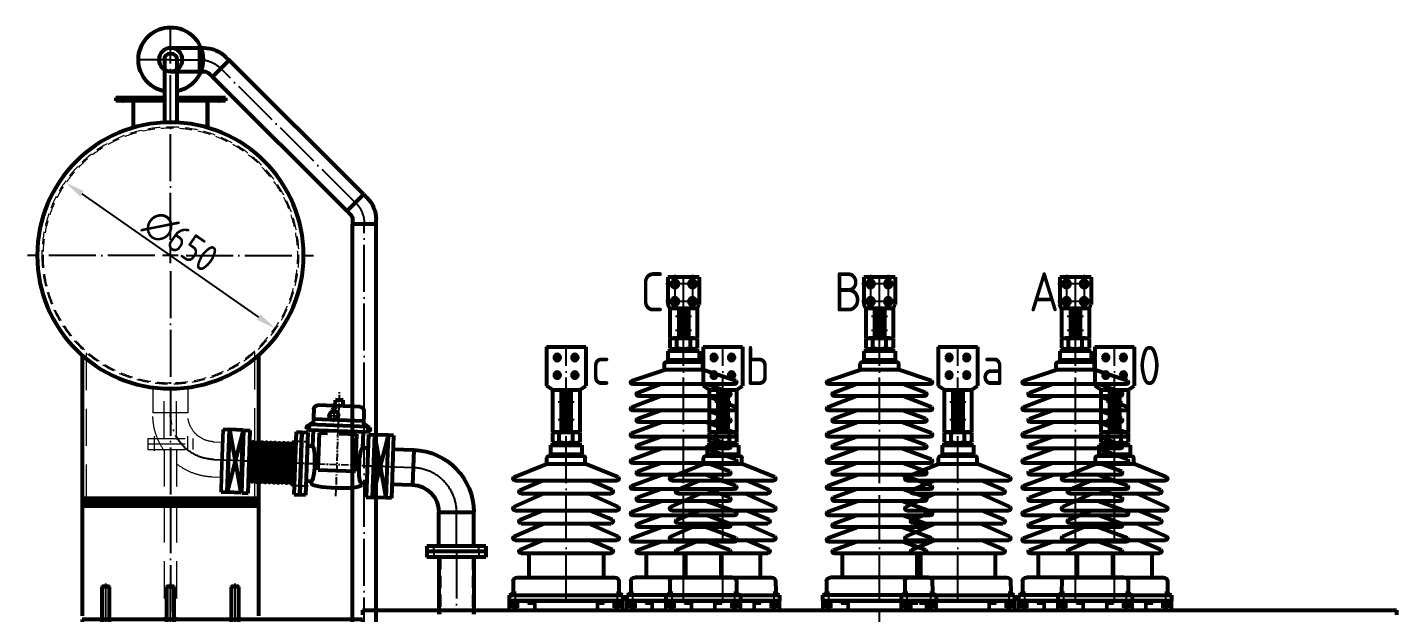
# Model space of a CAD drawing. Header units: inches. Extents: x 0 to 15444, y 0 to 10920.
# Drawn here: x 5622 to 9117, y 4126 to 5621 of the extents above; entities that cross this region are included whole.
import ezdxf
from ezdxf.enums import TextEntityAlignment as Align

# ---------------------------------------------------------------- set-up
doc = ezdxf.new("R2010")
doc.units = ezdxf.units.IN
doc.header["$LTSCALE"] = 5
doc.header["$MEASUREMENT"] = 0
for name, pattern in [('ACAD_ISO04W100', [30, 24, -3, 0, -3]), ('CENTER', [2, 1.25, -0.25, 0.25, -0.25]), ('HIDDEN', [9.525, 6.35, -3.175]), ('PHANTOM', [63.5, 31.75, -6.35, 6.35, -6.35, 6.35, -6.35])]:
    doc.linetypes.add(name, pattern=pattern)
doc.layers.get('0').update_dxf_attribs({"color": 1, "linetype": 'ACAD_ISO04W100'})
doc.layers.get('Defpoints').update_dxf_attribs({"lineweight": 20})
for name, color, linetype, lineweight in [('1', 4, 'Continuous', 53), ('12标注', 3, 'Continuous', 5), ('2', 3, 'Continuous', 20), ('3', 6, 'HIDDEN', 20), ('中心线', 1, 'CENTER', 9), ('粗实线', 4, 'Continuous', 53), ('轮廓', 4, 'Continuous', 53)]:
    doc.layers.add(name, color=color, linetype=linetype, lineweight=lineweight)
doc.layers.add('3中心线层', color=1, linetype='CENTER')
doc.layers.add('双点划线', color=2, linetype='PHANTOM')
doc.styles.get("Standard").update_dxf_attribs({"font": 'gbenor.shx', "bigfont": 'gbcbig.shx'})
doc.dimstyles.new('1', dxfattribs={"dimscale": 20, "dimtxt": 3.5, "dimasz": 2.5, "dimexe": 1.5, "dimexo": 0, "dimgap": 0.5, "dimtad": 1, "dimtoh": 1, "dimtxsty": 'Standard', "dimcen": 2.5, "dimclrd": 3, "dimclre": 3, "dimclrt": 3, "dimadec": 0, "dimazin": 0, "dimtfac": 1, "dimtmove": 0, "dimatfit": 2, "dimfxl": 0, "dimarcsym": 0})

# ---------------------------------------------------------------- blocks, each defined once
blk = doc.blocks.new('mfaaaafg')
for p, q in [((7479.2, 12536), (7479.2, 12643.1)), ((7644.2, 12536), (7644.2, 12643.1)), ((7809.2, 12536), (7809.2, 12643.1))]:
    blk.add_line(p, q)
at = {"layer": '1'}
for p, q in [((7470.2, 12636), (7469.2, 12635)), ((7469.2, 12531), (7469.2, 12635)), ((7469.2, 12635), (7489.2, 12635)), ((7470.2, 12636), (7488.2, 12636)), ((7488.2, 12636), (7489.2, 12635)), ((7489.2, 12635), (7489.2, 12531)), ((7635.2, 12636), (7634.2, 12635)), ((7634.2, 12531), (7634.2, 12635)), ((7634.2, 12635), (7654.2, 12635)), ((7635.2, 12636), (7653.2, 12636)), ((7653.2, 12636), (7654.2, 12635)), ((7654.2, 12635), (7654.2, 12531)), ((7800.2, 12636), (7799.2, 12635)), ((7799.2, 12531), (7799.2, 12635)), ((7799.2, 12635), (7819.2, 12635)), ((7800.2, 12636), (7818.2, 12636)), ((7818.2, 12636), (7819.2, 12635)), ((7819.2, 12635), (7819.2, 12531)), ((7154.2, 12551), (7869.2, 12551)), ((7154.2, 12551), (7154.2, 12531)), ((7869.2, 12551), (7869.2, 12531)), ((7054.2, 12531), (7869.2, 12531)), ((7844.2, 12531), (7414.2, 12151)), ((7489.2, 12536), (7469.2, 12536)), ((7654.2, 12536), (7634.2, 12536)), ((7819.2, 12536), (7799.2, 12536)), ((7014.2, 12151), (7014.2, 12491)), ((7014.2, 12151), (7414.2, 12151))]:
    blk.add_line(p, q, dxfattribs=at)
blk.add_arc((7014.2, 12531), 40, 270, 0, dxfattribs=at)
at = {"layer": '2'}
for p, q in [((7470.2, 12536), (7470.2, 12636)), ((7488.2, 12636), (7488.2, 12536)), ((7635.2, 12536), (7635.2, 12636)), ((7653.2, 12636), (7653.2, 12536)), ((7800.2, 12536), (7800.2, 12636)), ((7818.2, 12636), (7818.2, 12536))]:
    blk.add_line(p, q, dxfattribs=at)
blk = doc.blocks.new('1242141241241')
at = {"ltscale": 2}
for p, q in [((2615.2, 10635.6), (2615.2, 10659.6)), ((2875.2, 10635.6), (2875.2, 10659.6))]:
    blk.add_line(p, q, dxfattribs=at)
at = {"layer": '1', "lineweight": 50}
for p, q in [((2890.2, 10659.6), (2600.2, 10659.6)), ((2600.2, 10659.6), (2600.2, 10635.6)), ((2890.2, 10635.6), (2600.2, 10635.6)), ((2647.7, 10659.6), (2647.7, 10653.6)), ((2662.7, 10653.6), (2647.7, 10653.6)), ((2662.7, 10659.6), (2662.7, 10653.6)), ((2665.2, 10659.6), (2665.2, 10635.6)), ((2825.2, 10659.6), (2825.2, 10635.6)), ((2827.7, 10659.6), (2827.7, 10653.6)), ((2827.7, 10653.6), (2842.7, 10653.6)), ((2842.7, 10659.6), (2842.7, 10653.6)), ((2890.2, 10659.6), (2890.2, 10635.6))]:
    blk.add_line(p, q, dxfattribs=at)
at = {"layer": '1'}
for p, q in [((2609.2, 10641.6), (2609.2, 10659.6)), ((2609.2, 10641.6), (2621.2, 10641.6)), ((2615.2, 10639.6), (2609.2, 10641.6)), ((2621.2, 10641.6), (2615.2, 10639.6)), ((2621.2, 10641.6), (2621.2, 10659.6)), ((2869.2, 10641.6), (2869.2, 10659.6)), ((2881.2, 10641.6), (2869.2, 10641.6)), ((2869.2, 10641.6), (2875.2, 10639.6)), ((2875.2, 10639.6), (2881.2, 10641.6)), ((2881.2, 10641.6), (2881.2, 10659.6))]:
    blk.add_line(p, q, dxfattribs=at)
at = {"layer": '2'}
for p, q in [((2607.2, 10645.6), (2607.2, 10659.6)), ((2607.2, 10645.6), (2623.2, 10645.6)), ((2623.2, 10645.6), (2623.2, 10659.6)), ((2867.2, 10645.6), (2867.2, 10659.6)), ((2883.2, 10645.6), (2867.2, 10645.6)), ((2883.2, 10645.6), (2883.2, 10659.6))]:
    blk.add_line(p, q, dxfattribs=at)
blk = doc.blocks.new('A$C731E5678')
at = {"color": 1, "linetype": 'CENTER', "ltscale": 50}
blk.add_line((80, 0), (80, 150), dxfattribs=at)
at = {"layer": '1', "ltscale": 0.5}
for p, q in [((0, 148), (0, 132)), ((0, 148), (160, 148)), ((15, 150), (15, 148)), ((15, 150), (145, 150)), ((120, 150), (120, 150)), ((145, 150), (145, 148)), ((160, 148), (160, 132)), ((0, 132), (160, 132)), ((37.3, 126.1), (80, 126.1)), ((37.3, 119), (80, 119)), ((37.3, 115.1), (80, 115.1)), ((37.3, 108), (80, 108)), ((122.8, 126.1), (80, 126.1)), ((122.8, 119), (80, 119)), ((122.8, 115.1), (80, 115.1)), ((122.8, 108), (80, 108)), ((37.3, 104.1), (80, 104.1)), ((37.3, 97), (80, 97)), ((37.3, 93.1), (80, 93.1)), ((37.3, 86), (80, 86)), ((37.3, 82.1), (80, 82.1)), ((37.3, 75), (80, 75)), ((37.3, 71.1), (80, 71.1)), ((122.8, 104.1), (80, 104.1)), ((122.8, 97), (80, 97)), ((122.8, 93.1), (80, 93.1)), ((122.8, 86), (80, 86)), ((122.8, 82.1), (80, 82.1)), ((122.8, 75), (80, 75)), ((122.8, 71.1), (80, 71.1)), ((37.3, 64), (80, 64)), ((37.3, 60.1), (80, 60.1)), ((37.3, 53), (80, 53)), ((37.3, 49.1), (80, 49.1)), ((37.3, 42), (80, 42)), ((37.3, 38.1), (80, 38.1)), ((122.8, 64), (80, 64)), ((122.8, 60.1), (80, 60.1)), ((122.8, 53), (80, 53)), ((122.8, 49.1), (80, 49.1)), ((122.8, 42), (80, 42)), ((122.8, 38.1), (80, 38.1)), ((0, 14), (160, 14)), ((0, 14), (0, 0)), ((0, 0), (160, 0)), ((37.3, 31), (80, 31)), ((37.3, 27.1), (80, 27.1)), ((37.3, 20), (80, 20)), ((122.8, 31), (80, 31)), ((122.8, 27.1), (80, 27.1)), ((122.8, 20), (80, 20)), ((160, 14), (160, 0))]:
    blk.add_line(p, q, dxfattribs=at)
for points in [[(39.2, 132), (39.2, 128, -0.414214), (37.3, 126.1), (32.6, 126.1, 1), (32.6, 119), (37.3, 119, -1), (37.3, 115.1), (32.6, 115.1, 1), (32.6, 108), (37.3, 108, -1), (37.3, 104.1), (32.6, 104.1, 1), (32.6, 97), (37.3, 97, -1), (37.3, 93.1), (32.6, 93.1, 1), (32.6, 86), (37.3, 86, -1), (37.3, 82.1), (32.6, 82.1, 1), (32.6, 75), (37.3, 75, -1), (37.3, 71.1), (32.6, 71.1, 1), (32.6, 64), (37.3, 64, -1), (37.3, 60.1), (32.6, 60.1, 1), (32.6, 53), (37.3, 53, -1), (37.3, 49.1), (32.6, 49.1, 1), (32.6, 42), (37.3, 42, -1), (37.3, 38.1), (32.6, 38.1, 1), (32.6, 31), (37.3, 31, -1), (37.3, 27.1), (32.6, 27.1, 1), (32.6, 20), (37.3, 20, -0.414214), (39.2, 18), (39.2, 14)], [(40, 132), (40, 128, -0.414214), (37.3, 125.3), (32.6, 125.3, 1), (32.6, 119.8), (37.3, 119.8, -1), (37.3, 114.3), (32.6, 114.3, 1), (32.6, 108.8), (37.3, 108.8, -1), (37.3, 103.3), (32.6, 103.3, 1), (32.6, 97.8), (37.3, 97.8, -1), (37.3, 92.3), (32.6, 92.3, 1), (32.6, 86.8), (37.3, 86.8, -1), (37.3, 81.3), (32.6, 81.3, 1), (32.6, 75.8), (37.3, 75.8, -1), (37.3, 70.3), (32.6, 70.3, 1), (32.6, 64.8), (37.3, 64.8, -1), (37.3, 59.3), (32.6, 59.3, 1), (32.6, 53.8), (37.3, 53.8, -1), (37.3, 48.3), (32.6, 48.3, 1), (32.6, 42.8), (37.3, 42.8, -1), (37.3, 37.3), (32.6, 37.3, 1), (32.6, 31.8), (37.3, 31.8, -1), (37.3, 26.3), (32.6, 26.3, 1), (32.6, 20.8), (37.3, 20.8, -0.414214), (40, 18), (40, 14)], [(120, 132), (120, 128, 0.414214), (122.8, 125.3), (127.5, 125.3, -1), (127.5, 119.8), (122.8, 119.8, 1), (122.8, 114.3), (127.5, 114.3, -1), (127.5, 108.8), (122.8, 108.8, 1), (122.8, 103.3), (127.5, 103.3, -1), (127.5, 97.8), (122.8, 97.8, 1), (122.8, 92.3), (127.5, 92.3, -1), (127.5, 86.8), (122.8, 86.8, 1), (122.8, 81.3), (127.5, 81.3, -1), (127.5, 75.8), (122.8, 75.8, 1), (122.8, 70.3), (127.5, 70.3, -1), (127.5, 64.8), (122.8, 64.8, 1), (122.8, 59.3), (127.5, 59.3, -1), (127.5, 53.8), (122.8, 53.8, 1), (122.8, 48.3), (127.5, 48.3, -1), (127.5, 42.8), (122.8, 42.8, 1), (122.8, 37.3), (127.5, 37.3, -1), (127.5, 31.8), (122.8, 31.8, 1), (122.8, 26.3), (127.5, 26.3, -1), (127.5, 20.8), (122.8, 20.8, 0.414214), (120, 18), (120, 14)], [(120.8, 132), (120.8, 128, 0.414214), (122.8, 126.1), (127.5, 126.1, -1), (127.5, 119), (122.8, 119, 1), (122.8, 115.1), (127.5, 115.1, -1), (127.5, 108), (122.8, 108, 1), (122.8, 104.1), (127.5, 104.1, -1), (127.5, 97), (122.8, 97, 1), (122.8, 93.1), (127.5, 93.1, -1), (127.5, 86), (122.8, 86, 1), (122.8, 82.1), (127.5, 82.1, -1), (127.5, 75), (122.8, 75, 1), (122.8, 71.1), (127.5, 71.1, -1), (127.5, 64), (122.8, 64, 1), (122.8, 60.1), (127.5, 60.1, -1), (127.5, 53), (122.8, 53, 1), (122.8, 49.1), (127.5, 49.1, -1), (127.5, 42), (122.8, 42, 1), (122.8, 38.1), (127.5, 38.1, -1), (127.5, 31), (122.8, 31, 1), (122.8, 27.1), (127.5, 27.1, -1), (127.5, 20), (122.8, 20, 0.414214), (120.8, 18), (120.8, 14)]]:
    blk.add_lwpolyline(points, format="xyb", dxfattribs=at)
blk = doc.blocks.new('DN50弯头')
at = {"layer": '1'}
for p, q in [((-75.8, -1.4), (-67.9, 6.6, 0)), ((0, 30), (-11.3, 30, 0)), ((0, 30), (0, -30)), ((-75.8, -1.4), (-33.4, -43.8, 0)), ((0, -30), (-11.3, -30, 0)), ((-25.4, -35.9, 0), (-33.4, -43.8, 0))]:
    blk.add_line(p, q, dxfattribs=at)
for radius in [80, 20]:
    blk.add_arc((-11.3, -50, 0), radius, 90, 135, dxfattribs=at)
at = {"layer": '3中心线层', "ltscale": 100}
for p, q in [((-0.5, 0), (0, 0)), ((-54.3, -22.3, 0), (-54.6, -22.6, 0))]:
    blk.add_line(p, q, dxfattribs=at)
blk.add_arc((-0.5, -76), 76, 90, 135, dxfattribs=at)
blk = doc.blocks.new('储油柜-')
for p, q in [((43297.6, 12323.9), (43297.6, 12863.4)), ((42825.5, 12418.8, 0), (43169.7, 12762, 0)), ((42802.6, 9939.7), (42802.6, 12364.3)), ((43297.6, 12263.9), (43297.6, 12303.9)), ((43257.6, 12283.9), (42932.6, 12283.9)), ((43277.6, 12283.9), (43317.6, 12283.9)), ((43337.6, 12283.9), (43662.6, 12283.9)), ((43297.6, 12243.9), (43297.6, 10191.9)), ((42793.8, 11746.8), (42677.8, 11742.8)), ((43187, 11763, 0), (43034.5, 11757.6, 0)), ((42510.1, 11527.9), (42510.1, 11541.9)), ((42625.1, 11527.9), (42625.1, 11541.9)), ((42510.1, 11527.9), (42510.1, 11513.9)), ((42567.6, 11527.9), (42567.6, 11372.9)), ((42625.1, 11527.9), (42625.1, 11513.9))]:
    blk.add_line(p, q)
blk.add_arc((43183, 11876.9, 0), 114, 272, 360)
at = {"layer": '1'}
for p, q in [((43298.4, 12813.9), (43221.6, 12813.9, 0)), ((42804.5, 12440.3, 0), (43148.5, 12783.3, 0)), ((43280.8, 12783.9, 0), (43280.9, 12623.5, 0)), ((43312.9, 12783.9, 0), (43312.9, 12623.6, 0)), ((42847, 12397.8, 0), (43190.9, 12740.8, 0)), ((43298.4, 12753.9), (43222.2, 12753.9, 0)), ((43156.8, 12686.9, 0), (43156.8, 12678.9, 0)), ((43156.8, 12686.9, 0), (43280.8, 12686.9, 0)), ((43312.8, 12686.9, 0), (43436.8, 12686.9, 0)), ((43436.8, 12686.9, 0), (43436.8, 12678.9, 0)), ((43156.8, 12682.9, 0), (43280.8, 12682.9, 0)), ((43156.8, 12678.9, 0), (43280.8, 12678.9, 0)), ((43312.8, 12682.9, 0), (43436.8, 12682.9, 0)), ((43312.8, 12678.9, 0), (43436.8, 12678.9, 0)), ((43072.6, 12029), (43072.6, 11653.9)), ((43522.6, 12029), (43522.6, 11653.9)), ((42803.6, 11887.2, 0), (42805, 11847.2, 0)), ((42813.3, 11897.6, 0), (42921.2, 11901.3, 0)), ((42856.5, 11914.1, 0), (42876.5, 11914.8, 0)), ((42857, 11899.1, 0), (42856.5, 11914.1, 0)), ((42874.8, 11889.7, 0), (42875.1, 11883.3, 0)), ((42877, 11899.8, 0), (42876.5, 11914.8, 0)), ((42884.8, 11890, 0), (42885.1, 11883.7, 0)), ((42931.5, 11891.7, 0), (42932.9, 11851.7, 0)), ((42789.7, 11843.8, 0), (42804.7, 11855.1, 0)), ((42793.8, 11846.8, 0), (42943.7, 11852.1, 0)), ((42804.5, 11861.2, 0), (42932.4, 11865.7, 0)), ((42947.9, 11849.3, 0), (42932.7, 11859.2, 0)), ((42943.7, 11852.1, 0), (42944.2, 11838.1, 0)), ((42728, 11824.5), (42742, 11825)), ((42728, 11824.5), (42733.6, 11664.6)), ((42742, 11825), (42747.6, 11665.1)), ((42791, 11826.7), (42777, 11826.2)), ((42777, 11826.2), (42782.6, 11666.3)), ((42790, 11835.6, 0), (42794.3, 11832.9, 0)), ((42792, 11826.8, 0), (42797.6, 11666.9, 0)), ((42793.8, 11846.8, 0), (42794.3, 11832.9, 0)), ((42794.3, 11832.9, 0), (42944.2, 11838.1, 0)), ((42805.5, 11833.2, 0), (42806.9, 11792.3, 0)), ((42866.9, 11829.4, 0), (42822, 11827.8, 0)), ((42825.3, 11732.9, 0), (42822, 11827.8, 0)), ((42916.9, 11831.1, 0), (42896.9, 11830.4, 0)), ((42920.2, 11736.2, 0), (42916.9, 11831.1, 0)), ((42933.4, 11837.7, 0), (42934.9, 11796.7, 0)), ((42948.2, 11841.1, 0), (42944.2, 11838.1, 0)), ((42961.9, 11832.7, 0), (42946.9, 11832.2, 0)), ((42946.9, 11832.2, 0), (42952.5, 11672.3, 0)), ((42961.9, 11832.7, 0), (42967.5, 11672.8, 0)), ((43111.8, 11837.9, 0), (43146.8, 11839.2, 0)), ((43111.8, 11837.9, 0), (43152.4, 11679.3, 0)), ((43111.8, 11837.9, 0), (43117.4, 11678, 0)), ((43146.8, 11839.2, 0), (43117.4, 11678, 0)), ((43146.8, 11839.2, 0), (43152.4, 11679.3, 0)), ((42676.2, 11787.8), (42679.3, 11697.9)), ((42793.2, 11791.8, 0), (42806.8, 11792.3, 0)), ((42934.5, 11796.7, 0), (42948.1, 11797.2, 0)), ((42920.2, 11736.2, 0), (42825.3, 11732.9, 0)), ((42796.3, 11701.8, 0), (42810, 11702.3, 0)), ((42810.1, 11697.3, 0), (42810, 11702.3, 0)), ((42937.9, 11706.8, 0), (42951.3, 11707.3, 0)), ((42938.1, 11701.8, 0), (42937.9, 11706.8, 0)), ((43117.4, 11678, 0), (43152.4, 11679.3, 0)), ((42733.6, 11664.6), (42747.6, 11665.1)), ((42797.6, 11666.9, 0), (42782.6, 11666.3, 0)), ((42796.6, 11666.8), (42782.6, 11666.3)), ((42952.5, 11672.3, 0), (42967.5, 11672.8, 0)), ((43522.6, 11663.9), (43072.6, 11663.9)), ((43522.6, 11653.9), (43072.6, 11653.9)), ((42523.1, 11541.9), (42523.1, 11628.9)), ((42612.4, 11628.9), (42523.4, 11628.9)), ((42612.1, 11541.9), (42612.2, 11628.9)), ((42492.6, 11541.9), (42642.6, 11541.9)), ((42492.6, 11541.9), (42492.6, 11527.9)), ((42642.6, 11541.9), (42642.6, 11527.9)), ((42492.6, 11527.9), (42492.6, 11513.9)), ((42492.6, 11527.9), (42642.6, 11527.9)), ((42492.6, 11527.9), (42642.6, 11527.9)), ((42492.6, 11513.9), (42642.6, 11513.9)), ((42523.1, 11513.9), (42523.1, 11367.9)), ((42612.1, 11513.9), (42612.1, 11367.9)), ((42642.6, 11527.9), (42642.6, 11513.9))]:
    blk.add_line(p, q, dxfattribs=at)
at = {"layer": '1', "ltscale": 30}
for p, q in [((42772.6, 10323.9), (42772.6, 12364.3)), ((42832.6, 10323.9), (42832.6, 12364.3))]:
    blk.add_line(p, q, dxfattribs=at)
at = {"layer": '1', "lineweight": 50, "ltscale": 5}
for p, q in [((43162.8, 11839.7, 0), (43146.8, 11839.2, 0)), ((43164.4, 11794, 0), (43162.8, 11839.7, 0)), ((43164.4, 11794, 0), (43162.8, 11839.7, 0)), ((43164.4, 11794, 0), (43166.8, 11724, 0)), ((43168.3, 11679.8, 0), (43166.8, 11724, 0)), ((43168.3, 11679.8, 0), (43166.8, 11724, 0)), ((43168.3, 11679.8, 0), (43152.4, 11679.3, 0))]:
    blk.add_line(p, q, dxfattribs=at)
at = {"layer": '1', "ltscale": 0.5}
for p, q in [((43152.4, 11679.3, 0), (43146.8, 11839.2, 0)), ((43072.6, 11653.9), (43522.6, 11653.9)), ((43072.6, 11653.9), (43072.6, 11643.9)), ((43072.6, 11643.9), (43072.6, 11363.9)), ((43072.6, 11643.9), (43522.6, 11643.9)), ((43522.6, 11653.9), (43522.6, 11643.9)), ((43522.6, 11643.9), (43522.6, 11363.9))]:
    blk.add_line(p, q, dxfattribs=at)
at = {"layer": '1'}
for centre, radius in [((43296.8, 12783.9), 30), ((43297.6, 12283.9), 340)]:
    blk.add_circle(centre, radius, dxfattribs=at)
for centre, radius, start, end in [((43296.8, 12783.9, 0), 82.5, 281.1901, 258.8246), ((43296.8, 12783.9), 16, 0.0003, 180.0003), ((42813.6, 11887.6, 0), 10, 92, 182), ((42921.5, 11891.3, 0), 10, 2, 92), ((42945.2, 11845.1, 0), 5, 306.992, 57.008), ((42792.7, 11839.8, 0), 5, 126.992, 237.008), ((42681.9, 11628.9, 0), 158.5, 92.0059, 180), ((42681.9, 11628.9, 0), 69.5, 92.0059, 180)]:
    blk.add_arc(centre, radius, start, end, dxfattribs=at)
blk.add_ellipse((42880.4, 11874.9, 0), major_axis=(-12.5, -0.4), ratio=0.753577, dxfattribs=at)
for centre, major_axis, ratio in [((42879.8, 11889.9, 0), (-5, -0.17), 0.446124), ((42808.4, 11747.3, 0), (-1.6, 45), 0.161624), ((42874, 11699.6, 0), (63.8, 2.2), 0.156548)]:
    blk.add_ellipse(centre, major_axis=major_axis, ratio=ratio, start_param=3.141593, end_param=6.283185, dxfattribs=at)
at = {"layer": '1', "extrusion": (0, 0, -1)}
blk.add_ellipse((42936.1, 11751.7, 0), major_axis=(-1.6, 45), ratio=0.161624, start_param=3.141593, end_param=6.283185, dxfattribs=at)
at = {"layer": '3', "ltscale": 5}
for p, q in [((43206.6, 12611.5), (43206.6, 12678.9)), ((43388.6, 12611.5), (43388.6, 12678.9))]:
    blk.add_line(p, q, dxfattribs=at)
at = {"layer": '3', "ltscale": 3}
for p, q in [((43082.6, 12036.9, 0), (43082.6, 11663.9, 0)), ((43512.6, 12035.6), (43512.6, 11663.9)), ((43253.2, 11946.9), (43253.2, 11882.2)), ((43281.6, 11816.9, 0), (43281.6, 11944.3, 0)), ((43313.6, 11816.9, 0), (43313.6, 11944.3, 0)), ((43342.1, 11946.9), (43342.1, 11882.2)), ((43253.2, 11882.2), (43342.2, 11882.2)), ((43355.1, 11816.9, 0), (43240.1, 11816.9, 0)), ((43240.1, 11816.9, 0), (43240.1, 11802.9, 0)), ((43355.1, 11816.9, 0), (43355.1, 11802.9, 0)), ((43188, 11808.3, 0), (43163.9, 11807.4, 0)), ((43355.1, 11802.9, 0), (43240.1, 11802.9, 0)), ((43240.1, 11802.9, 0), (43240.1, 11788.9, 0)), ((43355.1, 11788.9, 0), (43240.1, 11788.9, 0)), ((43281.6, 11788.9), (43281.6, 11353.9)), ((43313.6, 11788.9), (43313.6, 11353.9)), ((43355.1, 11802.9, 0), (43355.1, 11788.9, 0)), ((43191.1, 11718.3, 0), (43167, 11717.5, 0))]:
    blk.add_line(p, q, dxfattribs=at)
at = {"layer": '3'}
for p, q in [((42527.6, 11513.9), (42527.6, 11367.9)), ((42607.6, 11513.9), (42607.6, 11367.9))]:
    blk.add_line(p, q, dxfattribs=at)
for radius in [328, 325]:
    blk.add_circle((43297.6, 12283.9), radius, dxfattribs=at)
at = {"layer": '3', "ltscale": 3}
for centre, radius, start, end in [((43183.8, 11877.6, 0), 69.5, 273.4378, 360), ((43183.8, 11876.6, 0), 158.5, 272.6304, 1.2233)]:
    blk.add_arc(centre, radius, start, end, dxfattribs=at)
at = {"layer": '3中心线层', "ltscale": 100}
for p, q in [((43298.4, 12783.9), (43222.4, 12783.9, 0)), ((43296.8, 12783.9), (43379.3, 12783.9, 0)), ((42567.6, 11541.9), (42567.7, 11628.9))]:
    blk.add_line(p, q, dxfattribs=at)
at = {"layer": '3中心线层', "lineweight": 25, "ltscale": 3}
for p, q in [((42875, 11669.5, 0), (42865.8, 11934.6, 0)), ((42752.7, 11745.3, 0), (42991.8, 11753.7, 0))]:
    blk.add_line(p, q, dxfattribs=at)
at = {"layer": '3中心线层', "lineweight": 25}
for p, q in [((42879.8, 11890.7, 0), (42880.9, 11859.1, 0)), ((42896, 11875.4, 0), (42864.7, 11874.3, 0)), ((42986.4, 11810.1, 0), (42942.2, 11808.6, 0)), ((42990.3, 11697, 0), (42946.1, 11695.5, 0))]:
    blk.add_line(p, q, dxfattribs=at)
at = {"layer": '3中心线层', "ltscale": 100}
blk.add_arc((42681.9, 11628.9, 0), 114, 92.0059, 180, dxfattribs=at)
at = {"layer": '中心线', "linetype": 'CENTER', "ltscale": 100}
for p, q in [((43174, 12686.9, 0), (43174, 12674.1, 0)), ((43419, 12686.9, 0), (43419, 12674.1, 0)), ((43254.3, 11822.5, 0), (43254.3, 11798.9, 0)), ((43339.3, 11822.5, 0), (43339.3, 11798.9, 0)), ((43254.3, 11808.5, 0), (43254.3, 11784.9, 0)), ((43339.3, 11808.5, 0), (43339.3, 11784.9, 0)), ((43132.6, 11663.9), (43132.6, 11643.9)), ((43297.6, 11663.9), (43297.6, 11643.9)), ((43462.6, 11663.9), (43462.6, 11643.9))]:
    blk.add_line(p, q, dxfattribs=at)
at = {"layer": '粗实线'}
for p, q in [((43201.8, 12610.2, 0), (43201.8, 12678.9, 0)), ((43391.8, 12610.6, 0), (43391.8, 12678.9, 0))]:
    blk.add_line(p, q, dxfattribs=at)
at = {"layer": '轮廓', "lineweight": 53}
for p, q in [((42742, 11825), (42777, 11826.2)), ((42742, 11825), (42782.6, 11666.3)), ((42777, 11826.2), (42747.6, 11665.1)), ((42777, 11826.2), (42782.6, 11666.3)), ((42729.3, 11789.1), (42676.2, 11787.8)), ((42732.4, 11700.1), (42679.3, 11697.9)), ((42747.6, 11665.1), (42782.6, 11666.3))]:
    blk.add_line(p, q, dxfattribs=at)
at = {"layer": '12标注'}
for p, rotation in [((43223.6, 12783.9, 0), 359.9997315137359), ((43223.6, 12783.9, 0), 359.9997315137359), ((42825.3, 12418.9), 44.99973151373607)]:
    blk.add_blockref('DN50弯头', p, dxfattribs=dict(at, rotation=rotation))
at = {"layer": '3', "xscale": -1, "rotation": 271.9999999997951}
blk.add_blockref('A$C731E5678', (42967.5, 11672.8, 0), dxfattribs=at)
blk = doc.blocks.new('*D63')
at = {"layer": '2', "color": 3, "lineweight": -2, "transparency": 16777216}
blk.add_line((6212.7, 4881), (5761.5, 5195.5), dxfattribs=at)
at = {"layer": '2', "color": 3, "transparency": 16777216}
for points in [[(5766.2, 5202.3), (5756.7, 5188.6), (5720.4, 5224.1)], [(6217.4, 4887.8), (6207.9, 4874.1), (6253.7, 4852.4)]]:
    blk.add_solid(points, dxfattribs=at)
at = {"layer": 'Defpoints', "color": 0, "transparency": 16777216}
for p in [(5720.4, 5224.1), (6253.7, 4852.4)]:
    blk.add_point(p, dxfattribs=at)
at = {"layer": '2', "color": 3, "transparency": 16777216, "insert": (6012.8, 5075.1), "char_height": 70, "attachment_point": 5, "rotation": 325.1242}
blk.add_mtext('∅650', dxfattribs=at)
blk = doc.blocks.new('低压套管-1')
for p, q in [((5525.6, 8154.4), (5610.9, 8154.4)), ((5543.3, 8177.1), (5543.3, 8096.8)), ((5565.8, 7344.9), (5565.8, 8171.9)), ((5588.3, 8177.1), (5588.3, 8096.8)), ((5525.6, 8109.4), (5610.9, 8109.4)), ((5586.4, 8071.9), (5545.2, 8071.9)), ((5586.4, 8036.4), (5545.2, 8036.4))]:
    blk.add_line(p, q)
at = {"layer": '1', "ltscale": 100}
for p, q in [((5525.8, 8171.9), (5605.8, 8171.9)), ((5525.8, 8171.9), (5525.8, 8101.9)), ((5605.8, 8171.9), (5605.8, 8101.9)), ((5530.8, 8091.9), (5600.8, 8091.9)), ((5530.8, 8091.9), (5530.8, 8015.9)), ((5553.3, 8091.9), (5553.3, 8015.9)), ((5563.3, 8091.9), (5563.3, 8015.9)), ((5568.3, 8091.9), (5568.3, 8015.9)), ((5578.3, 8091.9), (5578.3, 8015.9)), ((5600.8, 8091.9), (5600.8, 8015.9)), ((5600.8, 8015.9), (5530.8, 8015.9))]:
    blk.add_line(p, q, dxfattribs=at)
at = {"layer": '1'}
for p, q in [((5530.8, 8091.9), (5525.8, 8101.9)), ((5600.8, 8091.9), (5605.8, 8101.9)), ((5530.8, 8013.9), (5530.8, 7990)), ((5539.6, 8015.9), (5591.9, 8015.9)), ((5548.5, 7990), (5548.5, 8013.9)), ((5583.1, 7990), (5583.1, 8013.9)), ((5600.8, 8013.9), (5600.8, 7990)), ((5525.8, 7982.9), (5525.8, 7959.9)), ((5525.8, 7982.9), (5605.8, 7982.9)), ((5530.8, 7987.9), (5600.8, 7987.9)), ((5530.8, 7987.9), (5530.8, 7982.9)), ((5539.6, 7987.9), (5591.9, 7987.9)), ((5600.8, 7987.9), (5600.8, 7982.9)), ((5605.8, 7982.9), (5605.8, 7959.9)), ((5432.8, 7906.9), (5516.8, 7934.9)), ((5516.8, 7934.9), (5614.8, 7934.9)), ((5516.8, 7934.9), (5614.8, 7934.9)), ((5516.8, 7934.9), (5614.8, 7934.9)), ((5516.8, 7934.9), (5614.8, 7934.9)), ((5520.7, 7954.9), (5609.8, 7954.9)), ((5520.7, 7954.9), (5609.8, 7954.9)), ((5520.7, 7934.9), (5609.8, 7934.9)), ((5520.7, 7934.9), (5609.8, 7934.9)), ((5520.7, 7934.9), (5610.7, 7934.9)), ((5520.7, 7934.9), (5610.7, 7934.9)), ((5521.8, 7954.9), (5609.7, 7954.9)), ((5521.8, 7934.9), (5609.7, 7934.9)), ((5525.8, 7959.9), (5605.8, 7959.9)), ((5525.8, 7959.9), (5605.8, 7959.9)), ((5525.8, 7959.9), (5605.8, 7959.9)), ((5530.8, 7959.9), (5530.8, 7954.9)), ((5600.8, 7959.9), (5600.8, 7954.9)), ((5698.7, 7906.9), (5614.8, 7934.9)), ((5432.8, 7839.9), (5505.4, 7867.9)), ((5435.8, 7897.9), (5695.8, 7897.9)), ((5447.4, 7876.6), (5505.4, 7897.9)), ((5450.8, 7867.9), (5680.8, 7867.9)), ((5505.4, 7867.9), (5625.8, 7867.9)), ((5516.8, 7867.9), (5614.8, 7867.9)), ((5516.8, 7867.9), (5614.8, 7867.9)), ((5520.8, 7897.9), (5610.8, 7897.9)), ((5520.8, 7897.9), (5610.8, 7897.9)), ((5520.8, 7867.9), (5610.8, 7867.9)), ((5684.1, 7876.6), (5625.8, 7897.9)), ((5698.7, 7839.9), (5625.8, 7867.9)), ((5435.8, 7830.9), (5695.8, 7830.9)), ((5447.4, 7809.6), (5505.8, 7830.9)), ((5684.1, 7809.6), (5625.8, 7830.9)), ((5432.8, 7772.9), (5508.6, 7800.9)), ((5450.8, 7800.9), (5680.8, 7800.9)), ((5508.6, 7800.9), (5622.9, 7800.9)), ((5554.8, 7800.9), (5614.8, 7800.9)), ((5554.8, 7800.9), (5614.8, 7800.9)), ((5558.8, 7800.9), (5610.8, 7800.9)), ((5698.7, 7772.9), (5622.9, 7800.9)), ((5435.8, 7763.9), (5695.8, 7763.9)), ((5447.4, 7742.6), (5505.8, 7763.9)), ((5558.8, 7763.9), (5610.8, 7763.9)), ((5558.8, 7763.9), (5610.8, 7763.9)), ((5684.1, 7742.6), (5625.8, 7763.9)), ((5432.8, 7705.9), (5508.6, 7733.9)), ((5450.8, 7733.9), (5680.8, 7733.9)), ((5508.6, 7733.9), (5622.9, 7733.9)), ((5554.8, 7733.9), (5614.8, 7733.9)), ((5554.8, 7733.9), (5614.8, 7733.9)), ((5558.8, 7733.9), (5610.8, 7733.9)), ((5698.7, 7705.9), (5622.9, 7733.9)), ((5435.8, 7696.9), (5695.8, 7696.9)), ((5447.4, 7675.6), (5505.8, 7696.9)), ((5558.8, 7696.9), (5610.8, 7696.9)), ((5558.8, 7696.9), (5610.8, 7696.9)), ((5684.1, 7675.6), (5625.8, 7696.9)), ((5432.8, 7638.9), (5508.6, 7666.9)), ((5450.8, 7666.9), (5680.8, 7666.9)), ((5508.6, 7666.9), (5622.9, 7666.9)), ((5554.8, 7666.9), (5614.8, 7666.9)), ((5554.8, 7666.9), (5614.8, 7666.9)), ((5558.8, 7666.9), (5610.8, 7666.9)), ((5698.7, 7638.9), (5622.9, 7666.9)), ((5435.8, 7629.9), (5695.8, 7629.9)), ((5447.4, 7608.6), (5505.8, 7629.9)), ((5558.8, 7629.9), (5610.8, 7629.9)), ((5558.8, 7629.9), (5610.8, 7629.9)), ((5684.1, 7608.6), (5625.8, 7629.9)), ((5432.8, 7571.9), (5508.6, 7599.9)), ((5450.8, 7599.9), (5680.8, 7599.9)), ((5508.6, 7599.9), (5622.9, 7599.9)), ((5554.8, 7599.9), (5614.8, 7599.9)), ((5554.8, 7599.9), (5614.8, 7599.9)), ((5558.8, 7599.9), (5610.8, 7599.9)), ((5698.7, 7571.9), (5622.9, 7599.9)), ((5435.8, 7562.9), (5695.8, 7562.9)), ((5447.4, 7541.6), (5505.8, 7562.9)), ((5558.8, 7562.9), (5610.8, 7562.9)), ((5558.8, 7562.9), (5610.8, 7562.9)), ((5684.1, 7541.6), (5625.8, 7562.9)), ((5432.8, 7504.9), (5508.6, 7532.9)), ((5450.8, 7532.9), (5680.8, 7532.9)), ((5508.6, 7532.9), (5622.9, 7532.9)), ((5554.8, 7532.9), (5614.8, 7532.9)), ((5554.8, 7532.9), (5614.8, 7532.9)), ((5558.8, 7532.9), (5610.8, 7532.9)), ((5698.7, 7504.9), (5622.9, 7532.9)), ((5435.8, 7495.9), (5695.8, 7495.9)), ((5447.4, 7474.6), (5505.8, 7495.9)), ((5558.8, 7495.9), (5610.8, 7495.9)), ((5558.8, 7495.9), (5610.8, 7495.9)), ((5684.1, 7474.6), (5625.8, 7495.9)), ((5450.8, 7465.9), (5680.8, 7465.9)), ((5470.6, 7465.9), (5470.6, 7404.9)), ((5558.8, 7465.9), (5610.8, 7465.9)), ((5660.9, 7465.9), (5660.9, 7404.9)), ((5430.9, 7394.9), (5430.8, 7369.9)), ((5440.9, 7404.9), (5690.6, 7404.9)), ((5700.6, 7394.9), (5700.8, 7369.9)), ((5420.8, 7359.9), (5710.8, 7359.9)), ((5420.8, 7359.9), (5420.8, 7344.9)), ((5710.8, 7344.9), (5420.8, 7344.9)), ((5420.8, 7344.9), (5710.8, 7344.9)), ((5420.8, 7344.9), (5710.8, 7344.9)), ((5710.8, 7359.9), (5710.8, 7344.9))]:
    blk.add_line(p, q, dxfattribs=at)
at = {"layer": '1', "linetype": 'ACAD_ISO04W100', "ltscale": 40}
for p, q in [((5516.8, 7934.9), (5516.8, 7949.9)), ((5614.8, 7934.9), (5614.8, 7949.9))]:
    blk.add_line(p, q, dxfattribs=at)
at = {"layer": '1'}
for centre, radius, start, end in [((5539.6, 7996), 20, 63.6891, 116.3109), ((5565.8, 7944.9), 71, 75.8871, 104.1129), ((5591.9, 7996), 20, 63.6891, 116.3109), ((5539.6, 8007.9), 20, 243.6891, 296.3109), ((5565.8, 8058.9), 71, 255.8871, 284.1129), ((5591.9, 8007.9), 20, 243.6891, 296.3109), ((5521.8, 7949.9), 5, 90, 180), ((5435.8, 7902.9), 5, 126.5014, 270), ((5695.8, 7902.9), 5, 270, 53.4986), ((5450.8, 7872.9), 5, 131.9872, 270), ((5680.8, 7872.9), 5, 270, 48.0128), ((5435.8, 7835.9), 5, 126.5014, 270), ((5695.8, 7835.9), 5, 270, 53.4986), ((5450.8, 7805.9), 5, 131.9872, 270), ((5680.8, 7805.9), 5, 270, 48.0128), ((5435.8, 7768.9), 5, 126.5014, 270), ((5695.8, 7768.9), 5, 270, 53.4986), ((5450.8, 7738.9), 5, 131.9872, 270), ((5680.8, 7738.9), 5, 270, 48.0128), ((5435.8, 7701.9), 5, 126.5014, 270), ((5695.8, 7701.9), 5, 270, 53.4986), ((5450.8, 7671.9), 5, 131.9872, 270), ((5680.8, 7671.9), 5, 270, 48.0128), ((5435.8, 7634.9), 5, 126.5014, 270), ((5695.8, 7634.9), 5, 270, 53.4986), ((5450.8, 7604.9), 5, 131.9872, 270), ((5680.8, 7604.9), 5, 270, 48.0128), ((5435.8, 7567.9), 5, 126.5014, 270), ((5695.8, 7567.9), 5, 270, 53.4986), ((5450.8, 7537.9), 5, 131.9872, 270), ((5680.8, 7537.9), 5, 270, 48.0128), ((5435.8, 7500.9), 5, 126.5014, 270), ((5695.8, 7500.9), 5, 270, 53.4986), ((5450.8, 7470.9), 5, 131.9872, 270), ((5680.8, 7470.9), 5, 270, 48.0128), ((5440.9, 7394.9), 10, 90, 180), ((5690.6, 7394.9), 10, 0, 90), ((5420.8, 7369.9), 10, 270, 0), ((5710.8, 7369.9), 10, 180, 270)]:
    blk.add_arc(centre, radius, start, end, dxfattribs=at)
at = {"layer": '1', "ltscale": 40}
blk.add_arc((5609.8, 7949.9), 5, 0, 90, dxfattribs=at)
at = {"layer": '1', "ltscale": 100}
for centre, major_axis, start_param, end_param in [((5543.3, 8154.4), (-6.36, 6.36), 1.57079632679554, 7.853981633975126), ((5588.3, 8154.4), (6.36, 6.36), 6.283185307179086, 12.56637061435867), ((5543.3, 8109.4), (-6.36, 6.36), 1.57079632679554, 7.853981633975126), ((5588.3, 8109.4), (6.36, 6.36), 6.283185307179086, 12.56637061435867)]:
    blk.add_ellipse(centre, major_axis=major_axis, ratio=1, start_param=start_param, end_param=end_param, dxfattribs=at)
at = {"layer": '中心线', "lineweight": -3, "ltscale": 0.1}
for p, q in [((5435.8, 7368.5), (5435.8, 7335)), ((5695.8, 7368.5), (5695.8, 7335))]:
    blk.add_line(p, q, dxfattribs=at)
at = {"layer": '双点划线', "ltscale": 100}
blk.add_line((5488.3, 7344.9), (5643.3, 7344.9), dxfattribs=at)
blk = doc.blocks.new('1452341235412352135')
for p, q in [((4237.9, 7329), (4237.9, 7978)), ((4210.4, 7950.5), (4205.7, 7950.5)), ((4212.9, 7950.5), (4217.9, 7950.5)), ((4215.4, 7955.5), (4215.4, 7960.3)), ((4215.4, 7948), (4215.4, 7953)), ((4215.4, 7945.5), (4215.4, 7940.8)), ((4220.4, 7950.5), (4225.2, 7950.5)), ((4255.4, 7950.5), (4250.7, 7950.5)), ((4262.9, 7950.5), (4257.9, 7950.5)), ((4260.4, 7955.5), (4260.4, 7960.3)), ((4260.4, 7948), (4260.4, 7953)), ((4260.4, 7945.5), (4260.4, 7940.8)), ((4265.4, 7950.5), (4270.2, 7950.5)), ((4210.4, 7905.5), (4205.7, 7905.5)), ((4212.9, 7905.5), (4217.9, 7905.5)), ((4215.4, 7910.5), (4215.4, 7915.3)), ((4215.4, 7903), (4215.4, 7908)), ((4215.4, 7900.5), (4215.4, 7895.8)), ((4220.4, 7905.5), (4225.2, 7905.5)), ((4255.4, 7905.5), (4250.7, 7905.5)), ((4262.9, 7905.5), (4257.9, 7905.5)), ((4260.4, 7910.5), (4260.4, 7915.3)), ((4260.4, 7903), (4260.4, 7908)), ((4260.4, 7900.5), (4260.4, 7895.8)), ((4265.4, 7905.5), (4270.2, 7905.5)), ((4217.3, 7836.5), (4258.5, 7836.5)), ((4217.3, 7791.5), (4258.5, 7791.5))]:
    blk.add_line(p, q)
at = {"ltscale": 2}
for p, q in [((4107.9, 7305), (4107.9, 7329)), ((4367.9, 7305), (4367.9, 7329))]:
    blk.add_line(p, q, dxfattribs=at)
at = {"layer": '1', "ltscale": 100}
for p, q in [((4287.9, 7978), (4187.9, 7978)), ((4187.9, 7978), (4187.9, 7878)), ((4287.9, 7978), (4287.9, 7878)), ((4272.9, 7868), (4202.9, 7868)), ((4202.9, 7868), (4202.9, 7760)), ((4225.4, 7868), (4225.4, 7760)), ((4235.4, 7868), (4235.4, 7760)), ((4240.4, 7868), (4240.4, 7760)), ((4250.4, 7868), (4250.4, 7760)), ((4272.9, 7868), (4272.9, 7760)), ((4202.9, 7760), (4272.9, 7760))]:
    blk.add_line(p, q, dxfattribs=at)
at = {"layer": '1'}
for p, q in [((4202.9, 7868), (4187.9, 7878)), ((4272.9, 7868), (4287.9, 7878)), ((4264.1, 7760), (4211.8, 7760)), ((4197.9, 7727), (4197.9, 7704)), ((4277.9, 7727), (4197.9, 7727)), ((4202.9, 7757.9), (4202.9, 7734.1)), ((4202.9, 7732), (4202.9, 7727)), ((4272.9, 7732), (4202.9, 7732)), ((4264.1, 7732), (4211.8, 7732)), ((4220.6, 7734.1), (4220.6, 7757.9)), ((4255.2, 7734.1), (4255.2, 7757.9)), ((4272.9, 7757.9), (4272.9, 7734.1)), ((4272.9, 7732), (4272.9, 7727)), ((4277.9, 7727), (4277.9, 7704)), ((4283, 7699), (4193.9, 7699)), ((4283, 7699), (4193.9, 7699)), ((4281.9, 7699), (4194, 7699)), ((4277.9, 7704), (4197.9, 7704)), ((4277.9, 7704), (4197.9, 7704)), ((4277.9, 7704), (4197.9, 7704)), ((4202.9, 7704), (4202.9, 7699)), ((4272.9, 7704), (4272.9, 7699)), ((4105, 7645), (4188.9, 7679)), ((4286.9, 7679), (4188.9, 7679)), ((4286.9, 7679), (4188.9, 7679)), ((4286.9, 7679), (4188.9, 7679)), ((4286.9, 7679), (4188.9, 7679)), ((4283, 7679), (4193, 7679)), ((4283, 7679), (4193, 7679)), ((4283, 7679), (4193.9, 7679)), ((4283, 7679), (4193.9, 7679)), ((4281.9, 7679), (4194, 7679)), ((4370.9, 7645), (4286.9, 7679)), ((4367.9, 7636), (4107.9, 7636)), ((4119.6, 7611.7), (4177.6, 7636)), ((4282.9, 7636), (4192.9, 7636)), ((4282.9, 7636), (4192.9, 7636)), ((4356.3, 7611.7), (4298.2, 7636)), ((4105, 7569), (4180.8, 7603)), ((4352.9, 7603), (4122.9, 7603)), ((4295.1, 7603), (4180.8, 7603)), ((4370.9, 7569), (4295.1, 7603)), ((4367.9, 7560), (4107.9, 7560)), ((4119.6, 7535.7), (4177.9, 7560)), ((4244.9, 7560), (4192.9, 7560)), ((4244.9, 7560), (4192.9, 7560)), ((4356.3, 7535.7), (4297.9, 7560)), ((4105, 7493), (4180.8, 7527)), ((4352.9, 7527), (4122.9, 7527)), ((4295.1, 7527), (4180.8, 7527)), ((4248.9, 7527), (4188.9, 7527)), ((4248.9, 7527), (4188.9, 7527)), ((4244.9, 7527), (4192.9, 7527)), ((4370.9, 7493), (4295.1, 7527)), ((4367.9, 7484), (4107.9, 7484)), ((4119.6, 7459.7), (4177.9, 7484)), ((4244.9, 7484), (4192.9, 7484)), ((4244.9, 7484), (4192.9, 7484)), ((4356.3, 7459.7), (4297.9, 7484)), ((4352.9, 7451), (4122.9, 7451)), ((4142.8, 7451), (4142.8, 7389)), ((4244.9, 7451), (4192.9, 7451)), ((4333.1, 7451), (4333.1, 7389)), ((4103.1, 7379), (4102.9, 7354)), ((4362.8, 7389), (4113.1, 7389)), ((4372.8, 7379), (4372.9, 7354)), ((4092.9, 7344), (4092.9, 7329)), ((4382.9, 7344), (4092.9, 7344)), ((4382.9, 7344), (4382.9, 7329)), ((4092.9, 7329), (4382.9, 7329)), ((4382.9, 7329), (4092.9, 7329)), ((4382.9, 7329), (4092.9, 7329)), ((4101.9, 7311), (4101.9, 7329)), ((4101.9, 7311), (4113.9, 7311)), ((4107.9, 7309), (4101.9, 7311)), ((4113.9, 7311), (4107.9, 7309)), ((4113.9, 7311), (4113.9, 7329)), ((4361.9, 7311), (4361.9, 7329)), ((4373.9, 7311), (4361.9, 7311)), ((4361.9, 7311), (4367.9, 7309)), ((4367.9, 7309), (4373.9, 7311)), ((4373.9, 7311), (4373.9, 7329))]:
    blk.add_line(p, q, dxfattribs=at)
at = {"layer": '1', "linetype": 'ACAD_ISO04W100', "ltscale": 40}
for p, q in [((4188.9, 7679), (4188.9, 7694)), ((4286.9, 7679), (4286.9, 7694))]:
    blk.add_line(p, q, dxfattribs=at)
at = {"layer": '1', "lineweight": 50}
for p, q in [((4382.9, 7329), (4092.9, 7329)), ((4092.9, 7329), (4092.9, 7305)), ((4382.9, 7305), (4092.9, 7305)), ((4140.4, 7329), (4140.4, 7323)), ((4155.4, 7323), (4140.4, 7323)), ((4155.4, 7329), (4155.4, 7323)), ((4157.9, 7329), (4157.9, 7305)), ((4317.9, 7329), (4317.9, 7305)), ((4320.4, 7329), (4320.4, 7323)), ((4320.4, 7323), (4335.4, 7323)), ((4335.4, 7329), (4335.4, 7323)), ((4382.9, 7329), (4382.9, 7305))]:
    blk.add_line(p, q, dxfattribs=at)
at = {"layer": '1'}
for centre in [(4215.4, 7950.5), (4260.4, 7950.5), (4215.4, 7905.5), (4260.4, 7905.5)]:
    blk.add_circle(centre, 7.25, dxfattribs=at)
for centre, radius, start, end in [((4211.8, 7740), 20, 63.6891, 116.3109), ((4237.9, 7689), 71, 75.8871, 104.1129), ((4264.1, 7740), 20, 63.6891, 116.3109), ((4211.8, 7752), 20, 243.6891, 296.3109), ((4237.9, 7803), 71, 255.8871, 284.1129), ((4264.1, 7752), 20, 243.6891, 296.3109), ((4281.9, 7694), 5, 0, 90), ((4107.9, 7641), 5, 126.5014, 270), ((4367.9, 7641), 5, 270, 53.4986), ((4122.9, 7608), 5, 131.9872, 270), ((4352.9, 7608), 5, 270, 48.0128), ((4107.9, 7565), 5, 126.5014, 270), ((4367.9, 7565), 5, 270, 53.4986), ((4122.9, 7532), 5, 131.9872, 270), ((4352.9, 7532), 5, 270, 48.0128), ((4107.9, 7489), 5, 126.5014, 270), ((4367.9, 7489), 5, 270, 53.4986), ((4122.9, 7456), 5, 131.9872, 270), ((4352.9, 7456), 5, 270, 48.0128), ((4113.1, 7379), 10, 90, 180), ((4362.8, 7379), 10, 0, 90), ((4092.9, 7354), 10, 270, 0), ((4382.9, 7354), 10, 180, 270)]:
    blk.add_arc(centre, radius, start, end, dxfattribs=at)
at = {"layer": '1', "ltscale": 40}
blk.add_arc((4193.9, 7694), 5, 90, 180, dxfattribs=at)
at = {"layer": '2'}
for p, q in [((4099.9, 7315), (4099.9, 7329)), ((4099.9, 7315), (4115.9, 7315)), ((4115.9, 7315), (4115.9, 7329)), ((4359.9, 7315), (4359.9, 7329)), ((4375.9, 7315), (4359.9, 7315)), ((4375.9, 7315), (4375.9, 7329))]:
    blk.add_line(p, q, dxfattribs=at)
at = {"layer": '中心线', "lineweight": -3, "ltscale": 0.1}
for p, q in [((4107.9, 7352.6), (4107.9, 7319.1)), ((4367.9, 7352.6), (4367.9, 7319.1))]:
    blk.add_line(p, q, dxfattribs=at)
at = {"layer": '双点划线', "ltscale": 100}
blk.add_line((4315.4, 7329), (4160.4, 7329), dxfattribs=at)

msp = doc.modelspace()

# ---------------------------------------------------------------- linework, layer by layer
msp.add_line((7797.063, 2147.432), (7797.063, 4132.228))
at = {"layer": '1'}
for p, q in [((6477.063, 4132.228), (9117.063, 4132.228)), ((6477.063, 4132.228), (6477.063, 4120.228)), ((9117.063, 4132.228), (9117.063, 4120.228))]:
    msp.add_line(p, q, dxfattribs=at)

# ---------------------------------------------------------------- block references
at = {"xscale": -1}
for name, p in [('储油柜-', (49284.688, -7245.712)), ('低压套管-1', (12862.837, -3188.692)), ('低压套管-1', (13362.837, -3188.692)), ('低压套管-1', (13862.837, -3188.692)), ('1452341235412352135', (11234.996, -3172.775)), ('1452341235412352135', (11634.996, -3172.775)), ('1452341235412352135', (12234.996, -3172.775)), ('1452341235412352135', (12634.996, -3172.775)), ('mfaaaafg', (13631.288, -8442.746))]:
    msp.add_blockref(name, p, dxfattribs=at)
at = {"linetype": 'ByBlock', "xscale": -1}
for p in [(10042.312, -6503.335), (10542.312, -6503.335), (11042.312, -6503.335)]:
    msp.add_blockref('1242141241241', p, dxfattribs=at)

# ---------------------------------------------------------------- texts
at = {"layer": '2', "ltscale": 3}
for s, p in [('C', (7217.285, 4945.475)), ('B', (7717.285, 4945.475)), ('A', (8217.285, 4945.475)), ('b', (7485.687, 4757.376)), ('0', (8486.356, 4757.376)), ('c', (7085.687, 4757.376)), ('a', (8086.356, 4757.376))]:
    msp.add_text(s, height=100, dxfattribs=at).set_placement(p, align=Align.MIDDLE)

# ---------------------------------------------------------------- dimensions: what is measured, and where the dimension line sits
at = {"layer": '2'}
dim = msp.add_diameter_dim_2p(p1=(6253.691, 4852.393), p2=(5720.435, 5224.062), dimstyle='1', dxfattribs=at)
dim.commit()
dim.dimension.update_dxf_attribs({"geometry": '*D63', "text_midpoint": (6012.794, 5075.145)})

doc.saveas('drawing.dxf')
